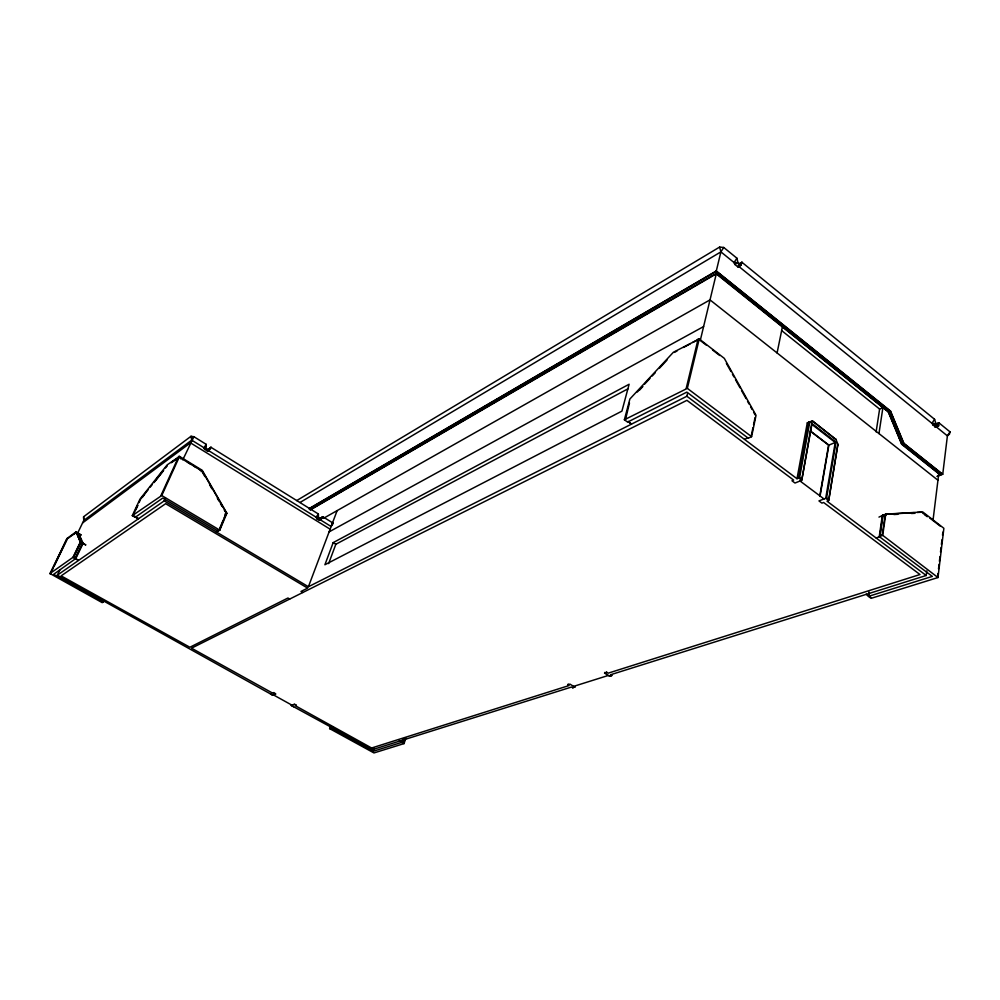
<?xml version="1.0" encoding="UTF-8"?>
<svg xmlns="http://www.w3.org/2000/svg" width="1000" height="1000" viewBox="0 0 1000 1000"><rect width="100%" height="100%" fill="white"/><g stroke="black" fill="none" stroke-linecap="round" stroke-linejoin="round"><path stroke-width="1.5" d="M716.2 271.3L716.137 273.587L716.2 271.3L308.988 508.925M716.4 273.612L716.462 271.325L890.013 410.975L888.363 411.688L716.438 273.475L716.462 271.325M807.288 422.863L812.513 421L835.788 439.363L812.513 421L807.288 422.863L797 478.713L686.875 396.25L308.412 586.737L164.188 500.887L57.325 575.188L272.812 695.225L275.575 694.1L275.45 693.413M935.55 424.137L938.875 422.788L938.587 425.825L935.263 427.175L931.95 423.325L934.562 419.275L741.938 262.288L738.787 264.113M399.45 740.85L401.637 742.175M405.8 738.1L404.062 743.587L399.35 741M937.6 576.613L937.962 573.538M938.512 568.938L939.062 564.338M939.425 561.275L939.963 556.663M940.512 552.062L941.05 547.463M941.413 544.4L941.963 539.8M942.513 535.188L942.875 532.125M868.425 596.388L871.112 598.337L937.987 577.537L943.875 528.288L922.775 511.975L885.763 514.138L882.325 515.388L879.25 536.575L932.325 576.4L868.425 596.388L869.062 592.013M936.912 476.438L942.738 474.263L947.4 435.875L950 431.85L938.875 422.788L936.65 424.162M604.888 672.387L604.6 673.125L609.55 676.237L611.788 675.537L610.55 674.762L926.213 575.487L926.775 570.9M933 520.438L938.713 474.05M939.112 473.837L942.15 473.975L937.788 475.85L942.113 474.113L903.85 443.525L902.188 444.2L939.137 473.7L942.125 474.1M922.588 513.1L927.362 516.163M628.275 421.488L631.438 424.075L628.038 421.5M167.3 465.838L165.438 467.95M937.987 577.537L882.225 534.963L885.1 514.925L882.812 515.763L879.912 535.775L882.812 515.763M885.763 514.138L882.712 535.363L879.25 536.575M869.388 593.175L868.95 596.138L866.862 594.575M888.363 411.688L890.013 410.975M878.962 433.562L882.9 407.638L879.613 409.062L876.112 431.9M606.375 671.925L608.075 673.2L920 574.525L823.587 502.475L821.9 503.125L818.938 500.913L825.713 498.288L828.688 500.513L837.862 444.45L828.688 500.513L826.988 501.175L926.213 575.487M836.075 442.15L835.225 442.463L825.713 498.288L826.6 497.95L836.075 442.15L811.775 423.338L801.725 480.3L794.987 483.038L791.963 480.775L793.637 480.087L686.925 400.337L191.525 648.175L272.55 693.088L273.9 692.55M819.712 496.4L828.562 445.275L835.225 442.463L811.888 424.4L811.775 423.338M820.025 496.287L828.863 445.2L810.675 431.175M797 478.713L799.587 477.7L809.675 422.612L812.887 421.6M811.888 424.4L801.725 480.3L798.688 478.025L808.95 422.125L809.675 422.612M85.712 544.862L82.938 543.3M82.825 543.587L85.65 544.875M777.087 352.95L782.387 326.938M751.6 436.688L756.038 415.3L724.312 358.363L699.237 338.975L673.363 352.275L629.888 399L624.375 419.762L627.612 422.1L686.838 392.113L748.263 438.2L751.6 436.688L687.337 388.375L624.375 419.762M751.462 434.9L752.962 427.688M753.562 424.8L755.062 417.587M950 431.85L949.488 434.125L947.4 435.875L738.1 265.85L741.012 265.075L741.938 262.288L738.462 264.625M204.575 449.275L207.413 451.025L208.75 450.725L210.963 447.3L318.375 513.987L318.45 517.788L321.087 519.425L322.775 516.712L333.263 523.225L331.138 526.512L191.7 440.15L191.012 436.287L193.912 436.712L206.25 444.375L206.1 448.175L204.575 449.275L204.037 447.8L206.25 444.375L205.325 446.688M687.337 388.375L699.237 338.975M309.9 508.137L716.3 270.988L720.9 251.875L723.75 247.475L736.912 258.2L737.987 262.613L741.012 265.075L737.862 266.9L734.837 264.45L734.075 262.575L736.912 258.2M686.875 396.25L687.6 393.212M700.337 340.188L716.525 272.812M686.237 388.237L698.162 338.85M629.475 402.987L625.575 419.312M135.438 516.975L138.512 518.562M138.287 518.888L135.387 517.062M78.312 560.4L75.612 558.862L83.125 543.362L78.662 533.375L76.025 531.875L67.05 538.488L50 573.525L102.25 602.663L103.438 601.938L53.6 574.35L75.775 558.55L78.338 560.325M402.987 739.362L402.088 742.212L403.562 743.037L404.913 738.763M403.562 743.037L405.175 738.688M402.775 739.412L401.838 742.337L373.025 751.35L331.062 728.125L329.637 728.625L330.575 725.95M402.088 742.212L403.25 739.275M373.025 751.35L374 748.388M333.175 542.625L324.9 564.75L621.925 411.125L629.113 384.25L333.175 542.625L335.838 544.263L628.1 388.75M328.625 563.612L335.838 544.263M308.412 586.737L337.137 510.613M296.3 704.987L295.712 705.925L371.613 748L569.075 685.537L568.125 684.075M219.775 528.225L223.15 520.25M224.275 517.6L226.238 513.45M218.637 530.487L219.688 529.837L225.975 513.612M219.75 530.138L226.9 513.263L202.2 470.275L179.55 456.413L167.175 464.862L139.95 499.162L132.3 515.638L135.2 517.337L162.725 498.075L218.175 531.112L219.75 530.138L161.75 495.538L132.3 515.638M317.4 516.175L318.375 513.987L316.25 517.3L316.788 518.725L319.425 520.363L321.087 519.425L316.913 517.263M164.188 500.887L165.475 498.05M182.775 459.837L193.912 436.712M161 495.425L178.812 456.3M178.738 457.312L171.588 462.275M161.75 495.538L179.55 456.413M179.775 457.475L201.262 470.613L198.738 469.075M135.162 516.438L133 515.462L137.587 505.562M135.863 509.637L137.825 505.387M139.137 502.562L140.213 499.9M50 573.525L72.962 557.35L80.412 541.825L76.025 531.875M73.425 557.312L80.662 542.5L73.425 557.312L75.438 558.188L82.463 543.525L80.538 542.4L76.513 532.238L79.912 541M75.237 558.337L82.463 543.525M73.637 534.475L76.275 532.263L77.825 533.688M57.325 575.188L59.988 569.688M77.275 533.9L83.775 520.462L83.612 516.75L191.012 436.287L192.575 437.713M50.263 573.913L67.05 538.488M50.65 573.35L52.65 569.25M53.975 566.512L67.287 539.138M78.587 533.513L81.225 535.075L78.513 533.513M81.713 542.025L78.275 533.237L82.338 543.425M208.75 450.725L210.963 447.3L207.812 450.138L208.938 449.938L204.037 447.8M320.637 520.013L322.775 516.712L319.55 518.9L321.087 519.425L319.425 520.363M739.112 266.663L741.938 262.288M936.263 426.825L938.875 422.788M866.137 594.188L870.75 597.438M140.738 499.05L148.338 489.475M150.238 487.088L152.137 484.7M154.987 481.112L163.538 470.337M142.587 496.938L144.5 494.55M154 482.587L163.5 470.625M879.587 536.75L876.137 538.013M882.763 515.363L878.962 517.1M637.288 392.013L642.6 386.312M644.725 384.038L650.025 378.325M652.15 376.05L655.337 372.625M659.587 368.062L667.013 360.075M639.562 390.062L642.75 386.637M747.962 437.825L744.6 439.35M191.7 440.15L83.775 520.462L83.612 516.75M82.6 522.9L190.475 442.85L330.125 529.188M67.763 538.538L75.062 533.162M171.375 462.725L175.05 460.025M210.963 447.3L207.7 449.6L208.938 449.938L207.413 451.025M201.2 471.662L202.225 470.95L226.35 512.938L225.3 513.6M572.725 687.788L574.8 686.875L572.725 687.788L571.5 687.038L372.312 749.688L291.312 705.462L294.775 704.137M609.55 676.237L611.788 675.537M319.55 518.9L322.775 516.712M225.325 514.263L226.9 513.263M225.387 514.562L226.438 513.9M104.35 600.638L102.212 601.888L104.412 600.988M218.162 530.2L219.688 529.837M216.625 531.613L218.2 530.638L216.312 531.825M296.675 500.6L719.625 247.062L723.75 247.475M300.038 502.463L720.9 251.875L734.225 262.7M310.2 509.725L716.175 273.45M310.287 509.925L716.263 273.863L888.312 411.975L901.663 444.263L938.75 473.725M734.837 264.45L737.987 262.613L734.075 262.575M737.862 266.9L741.012 265.075M316.788 518.725L318.45 517.788L316.25 517.3M323.575 518.275L710.013 299.887L937.95 480.238M331.587 524.163L333.263 523.225M329.113 531.862L703.612 326.562M674.412 352.4L677.025 350.988M683.562 347.45L690.1 343.913M692.712 342.5L697.938 339.675M226.35 512.938L224.375 510.45M888.312 411.975L890.512 411.037L903.888 443.363L942.738 474.263M888.713 412.175L890.462 411.438L903.575 443.125L901.812 443.837L888.713 412.175L901.812 443.837M932.675 425.075L936 423.725L938.587 425.825L935.263 427.175M901.663 444.263L903.888 443.363M291.312 705.462L293.612 706.737M885.825 515L883.525 515.837L883.337 515.15M883.275 516.112L885.1 514.925M270.475 693.925L272.812 695.225M879.912 535.775L882.225 534.963M332.738 727.35L331.163 728.088L332.775 727.7M567.85 684.788L569.95 684.125L574.825 687.125M604.6 673.125L606.838 672.425M573.612 686.375L608.312 675.462M869.488 595.975L868.713 596.263M404.062 743.587L373.963 752.938L329.637 728.625M828.863 445.2L810.175 431.1M936.462 426.025L938.587 425.825L935.812 425.625M885.625 514.312L914.25 512.638M917.275 512.463L921.787 512.2M893.875 514.525L897.875 514.288M911.438 513.488L914.975 513.288M882.325 515.388L885.812 515.175M931.95 423.325L936 423.725L934.562 419.275M273.238 692.8L275.575 694.1M294.113 704.388L296.425 705.662M273.5 694.938L292.013 705.2M73.625 557.175L75.438 558.188M402.35 742.125L403.825 742.962M72.962 557.35L75.688 558.888M80.412 541.825L83.125 543.362M80.013 542.388L82.263 543.675M76.075 532.688L78 533.663M289.7 599.05L287.938 598.013L189.887 647.262L61.125 575.875L165.65 503.688L307.625 588.112L300.975 591.462L302.762 592.525M187.362 462.113L191.15 464.438M193.675 465.975L196.213 467.525M799.587 477.7L801.612 479.212M826.6 497.95L828.575 499.438M800.037 480.988L824.013 498.95M699.463 339.85L706.6 345.363M712.537 349.963L719.675 355.475M929.725 517.987L940.312 526.188M924.938 514.913L927.3 516.737M781.6 330.538L879.613 409.062M716.3 270.988L890.512 411.037M202.575 472.525L204.913 476.587M209.575 484.712L211.912 488.775M217.362 498.263L218.925 500.975M220.475 503.675L222.037 506.388M726.4 363.375L730.938 371.512M732.45 374.225L733.962 376.938M735.475 379.637L740 387.775M741.513 390.487L746.05 398.625M747.562 401.337L749.075 404.05M750.588 406.763L752.087 409.475M753.6 412.188L755.113 414.9M179.988 457.013L180.912 458.938M371.613 748L372.312 749.688M835.8 439.062L838.112 444.7M719.625 247.062L720.9 251.875M330.975 727.8L330.012 728.138L330.975 727.8"/></g></svg>
